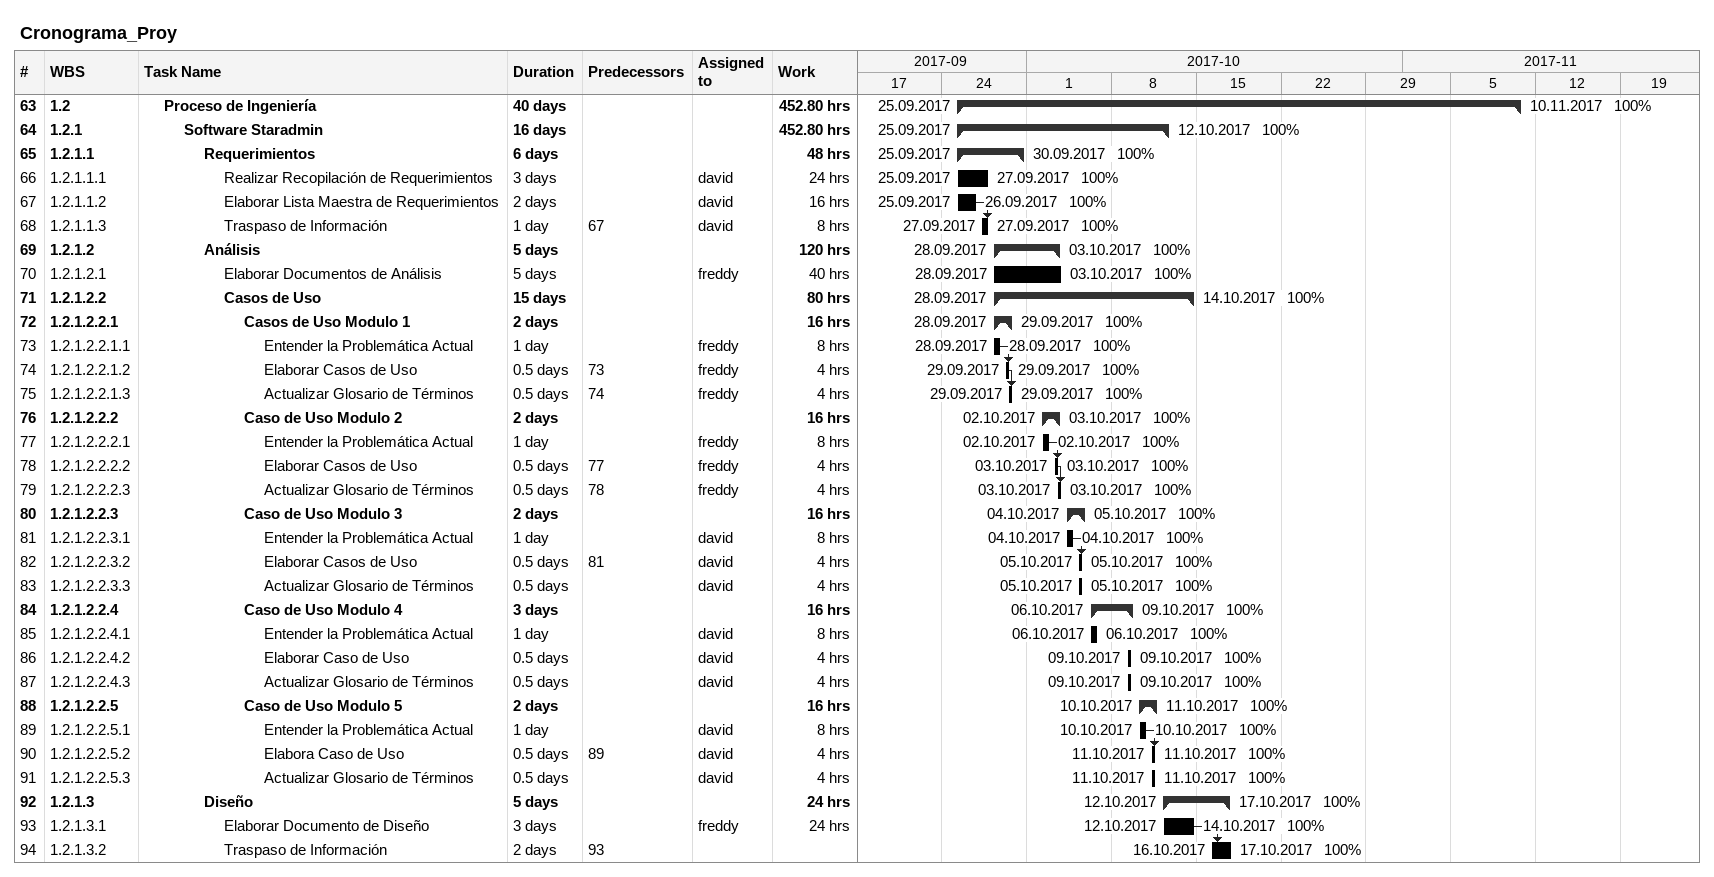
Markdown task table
Cronograma_Proy

| ID | WBS | Task | Duration | Start | Finish | Predecessors | Resources | % complete | Work (h) |
|---|---|---|---|---|---|---|---|---|---|
| 63 | 1.2 | **Proceso de Ingeniería** | 40d | 2017-09-25 | 2017-11-10 |  |  | 100 | 452.80 |
| 64 | 1.2.1 | **Software Staradmin** | 16d | 2017-09-25 | 2017-10-12 |  |  | 100 | 452.80 |
| 65 | 1.2.1.1 | **Requerimientos** | 6d | 2017-09-25 | 2017-09-30 |  |  | 100 | 48 |
| 66 | 1.2.1.1.1 | Realizar Recopilación de Requerimientos | 3d | 2017-09-25 | 2017-09-27 |  | david | 100 | 24 |
| 67 | 1.2.1.1.2 | Elaborar Lista Maestra de Requerimientos | 2d | 2017-09-25 | 2017-09-26 |  | david | 100 | 16 |
| 68 | 1.2.1.1.3 | Traspaso de Información | 1d | 2017-09-27 | 2017-09-27 | 67 | david | 100 | 8 |
| 69 | 1.2.1.2 | **Análisis** | 5d | 2017-09-28 | 2017-10-03 |  |  | 100 | 120 |
| 70 | 1.2.1.2.1 | Elaborar Documentos de Análisis | 5d | 2017-09-28 | 2017-10-03 |  | freddy | 100 | 40 |
| 71 | 1.2.1.2.2 | **Casos de Uso** | 15d | 2017-09-28 | 2017-10-14 |  |  | 100 | 80 |
| 72 | 1.2.1.2.2.1 | **Casos de Uso Modulo 1** | 2d | 2017-09-28 | 2017-09-29 |  |  | 100 | 16 |
| 73 | 1.2.1.2.2.1.1 | Entender la Problemática Actual | 1d | 2017-09-28 | 2017-09-28 |  | freddy | 100 | 8 |
| 74 | 1.2.1.2.2.1.2 | Elaborar Casos de Uso | 0.5d | 2017-09-29 | 2017-09-29 | 73 | freddy | 100 | 4 |
| 75 | 1.2.1.2.2.1.3 | Actualizar Glosario de Términos | 0.5d | 2017-09-29 | 2017-09-29 | 74 | freddy | 100 | 4 |
| 76 | 1.2.1.2.2.2 | **Caso de Uso Modulo 2** | 2d | 2017-10-02 | 2017-10-03 |  |  | 100 | 16 |
| 77 | 1.2.1.2.2.2.1 | Entender la Problemática Actual | 1d | 2017-10-02 | 2017-10-02 |  | freddy | 100 | 8 |
| 78 | 1.2.1.2.2.2.2 | Elaborar Casos de Uso | 0.5d | 2017-10-03 | 2017-10-03 | 77 | freddy | 100 | 4 |
| 79 | 1.2.1.2.2.2.3 | Actualizar Glosario de Términos | 0.5d | 2017-10-03 | 2017-10-03 | 78 | freddy | 100 | 4 |
| 80 | 1.2.1.2.2.3 | **Caso de Uso Modulo 3** | 2d | 2017-10-04 | 2017-10-05 |  |  | 100 | 16 |
| 81 | 1.2.1.2.2.3.1 | Entender la Problemática Actual | 1d | 2017-10-04 | 2017-10-04 |  | david | 100 | 8 |
| 82 | 1.2.1.2.2.3.2 | Elaborar Casos de Uso | 0.5d | 2017-10-05 | 2017-10-05 | 81 | david | 100 | 4 |
| 83 | 1.2.1.2.2.3.3 | Actualizar Glosario de Términos | 0.5d | 2017-10-05 | 2017-10-05 |  | david | 100 | 4 |
| 84 | 1.2.1.2.2.4 | **Caso de Uso Modulo 4** | 3d | 2017-10-06 | 2017-10-09 |  |  | 100 | 16 |
| 85 | 1.2.1.2.2.4.1 | Entender la Problemática Actual | 1d | 2017-10-06 | 2017-10-06 |  | david | 100 | 8 |
| 86 | 1.2.1.2.2.4.2 | Elaborar Caso de Uso | 0.5d | 2017-10-09 | 2017-10-09 |  | david | 100 | 4 |
| 87 | 1.2.1.2.2.4.3 | Actualizar Glosario de Términos | 0.5d | 2017-10-09 | 2017-10-09 |  | david | 100 | 4 |
| 88 | 1.2.1.2.2.5 | **Caso de Uso Modulo 5** | 2d | 2017-10-10 | 2017-10-11 |  |  | 100 | 16 |
| 89 | 1.2.1.2.2.5.1 | Entender la Problemática Actual | 1d | 2017-10-10 | 2017-10-10 |  | david | 100 | 8 |
| 90 | 1.2.1.2.2.5.2 | Elabora Caso de Uso | 0.5d | 2017-10-11 | 2017-10-11 | 89 | david | 100 | 4 |
| 91 | 1.2.1.2.2.5.3 | Actualizar Glosario de Términos | 0.5d | 2017-10-11 | 2017-10-11 |  | david | 100 | 4 |
| 92 | 1.2.1.3 | **Diseño** | 5d | 2017-10-12 | 2017-10-17 |  |  | 100 | 24 |
| 93 | 1.2.1.3.1 | Elaborar Documento de Diseño | 3d | 2017-10-12 | 2017-10-14 |  | freddy | 100 | 24 |
| 94 | 1.2.1.3.2 | Traspaso de Información | 2d | 2017-10-16 | 2017-10-17 | 93 |  | 100 |  |
